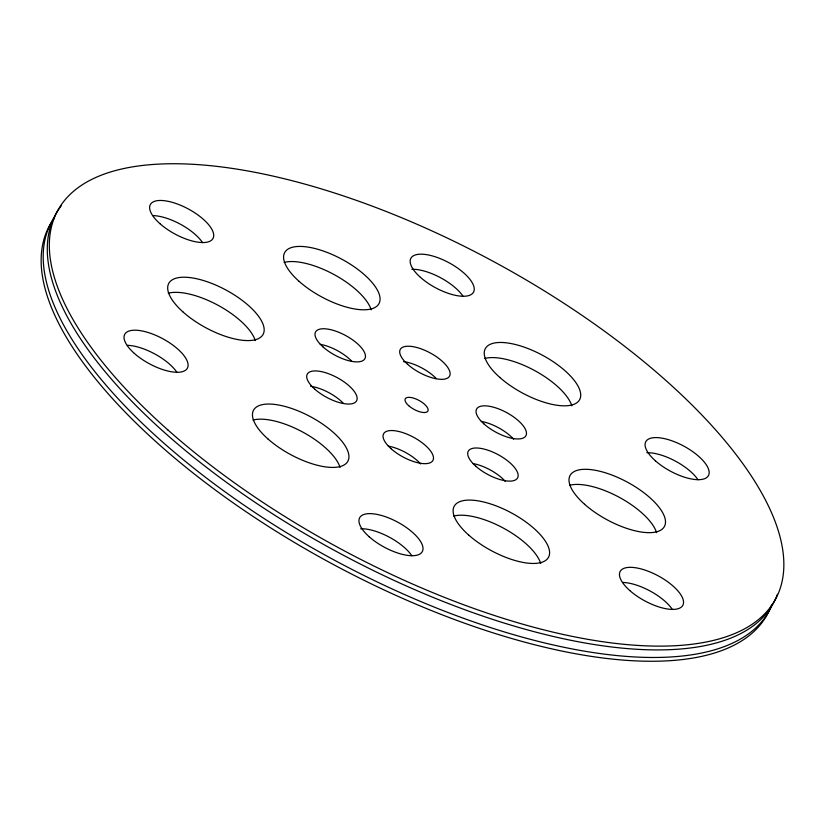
<?xml version="1.0" encoding="UTF-8"?>
<svg xmlns="http://www.w3.org/2000/svg" width="825" height="825" viewBox="0 0 825 825"><rect width="100%" height="100%" fill="white"/><g stroke="black" fill="none" stroke-linecap="round" stroke-linejoin="round"><path stroke-width="1.24" d="M777.418 594.278A408.138 162.742 28.4 0 1 335.62 551.059A408.138 162.742 28.4 0 1 61.421 205.58M772.468 604.055A408.138 162.742 28.4 0 1 334.146 560.031A408.138 162.742 28.4 0 1 54.543 217.006M771.292 605.622A408.138 162.742 28.4 0 1 332.104 563.815A408.138 162.742 28.4 0 1 53.852 218.831M453.719 516.079A53.615 21.378 28.4 0 1 503.724 528.289A53.615 21.378 28.4 0 1 540.715 563.475M253.058 420.038A53.615 21.378 28.4 0 1 303.064 432.248A53.615 21.378 28.4 0 1 340.055 467.424M168.29 293.205A53.615 21.378 28.4 0 1 218.285 305.415A53.615 21.378 28.4 0 1 255.286 340.591M152.955 215.593A35.609 14.2 28.4 0 1 202.568 242.622M284.171 262.412A53.615 21.378 28.4 0 1 334.177 274.622A53.615 21.378 28.4 0 1 371.178 309.808M411.912 269.301A35.609 14.2 28.4 0 1 463.093 296.33M484.842 358.452A53.615 21.378 28.4 0 1 534.837 370.662A53.615 21.378 28.4 0 1 571.838 405.848M646.821 452.729A35.609 14.2 28.4 0 1 698.012 479.758M481.284 421.41A28.04 11.179 28.4 0 1 513.655 439.261M403.497 361.567A28.04 11.179 28.4 0 1 436.301 378.562M320.265 344.334A28.04 11.179 28.4 0 1 351.636 361.113M310.509 386.275A28.04 11.179 28.4 0 1 343.313 403.27M127.339 345.324A35.609 14.2 28.4 0 1 176.952 372.353M360.69 528.763A35.609 14.2 28.4 0 1 411.871 555.782M622.772 582.45A35.609 14.2 28.4 0 1 672.396 609.479M569.611 485.286A53.615 21.378 28.4 0 1 619.616 497.496A53.615 21.378 28.4 0 1 656.607 532.682M472.962 463.567A28.04 11.179 28.4 0 1 505.323 481.418M388.286 446.119A28.04 11.179 28.4 0 1 420.657 463.97M167.918 429.969A408.138 162.742 28.4 0 0 774.984 600.177A408.138 162.742 28.4 0 0 306.869 184.666A408.138 162.742 28.4 0 0 167.918 429.969M468.693 535.064A53.615 21.378 28.4 0 0 548.439 557.422A53.615 21.378 28.4 0 0 486.946 502.838A53.615 21.378 28.4 0 0 468.693 535.064M584.585 504.271A53.615 21.378 28.4 0 0 664.331 526.628A53.615 21.378 28.4 0 0 602.838 472.044A53.615 21.378 28.4 0 0 584.585 504.271M499.816 377.438A53.615 21.378 28.4 0 0 579.562 399.795A53.615 21.378 28.4 0 0 518.069 345.211A53.615 21.378 28.4 0 0 499.816 377.438M299.155 281.397A53.615 21.378 28.4 0 0 378.902 303.755A53.615 21.378 28.4 0 0 317.408 249.171A53.615 21.378 28.4 0 0 299.155 281.397M183.263 312.19A53.615 21.378 28.4 0 0 263.01 334.548A53.615 21.378 28.4 0 0 201.517 279.964A53.615 21.378 28.4 0 0 183.263 312.19M268.032 439.024A53.615 21.378 28.4 0 0 347.779 461.381A53.615 21.378 28.4 0 0 286.285 406.797A53.615 21.378 28.4 0 0 268.032 439.024M475.613 466.063A28.04 11.179 28.4 0 0 517.481 478.088A28.04 11.179 28.4 0 0 485.708 449.512A28.04 11.179 28.4 0 0 475.613 466.063M629.805 590.556A35.609 14.2 28.4 0 0 682.77 605.406A35.609 14.2 28.4 0 0 641.922 569.147A35.609 14.2 28.4 0 0 629.805 590.556M483.935 423.895A28.04 11.179 28.4 0 0 525.803 435.93A28.04 11.179 28.4 0 0 494.041 407.354A28.04 11.179 28.4 0 0 483.935 423.895M407.591 364.279A28.04 11.179 28.4 0 0 449.46 376.313A28.04 11.179 28.4 0 0 417.687 347.738A28.04 11.179 28.4 0 0 407.591 364.279M322.915 346.83A28.04 11.179 28.4 0 0 364.784 358.865A28.04 11.179 28.4 0 0 333.022 330.278A28.04 11.179 28.4 0 0 322.915 346.83M314.593 388.988A28.04 11.179 28.4 0 0 356.462 401.022A28.04 11.179 28.4 0 0 324.689 372.446A28.04 11.179 28.4 0 0 314.593 388.988M390.937 448.604A28.04 11.179 28.4 0 0 432.805 460.639A28.04 11.179 28.4 0 0 401.043 432.063A28.04 11.179 28.4 0 0 390.937 448.604M655.421 460.824A35.609 14.2 28.4 0 0 708.386 475.674A35.609 14.2 28.4 0 0 667.538 439.416A35.609 14.2 28.4 0 0 655.421 460.824M420.502 277.396A35.609 14.2 28.4 0 0 473.478 292.246A35.609 14.2 28.4 0 0 432.63 255.998A35.609 14.2 28.4 0 0 420.502 277.396M159.978 223.699A35.609 14.2 28.4 0 0 212.943 238.549A35.609 14.2 28.4 0 0 172.105 202.29A35.609 14.2 28.4 0 0 159.978 223.699M134.362 353.42A35.609 14.2 28.4 0 0 187.337 368.27A35.609 14.2 28.4 0 0 146.489 332.021A35.609 14.2 28.4 0 0 134.362 353.42M369.28 536.848A35.609 14.2 28.4 0 0 422.245 551.698A35.609 14.2 28.4 0 0 381.397 515.45A35.609 14.2 28.4 0 0 369.28 536.848M408.715 405.694A12.86 5.125 28.4 0 0 427.866 411.108A12.86 5.125 28.4 0 0 413.181 398.011A12.86 5.125 28.4 0 0 408.715 405.694"/></g></svg>
